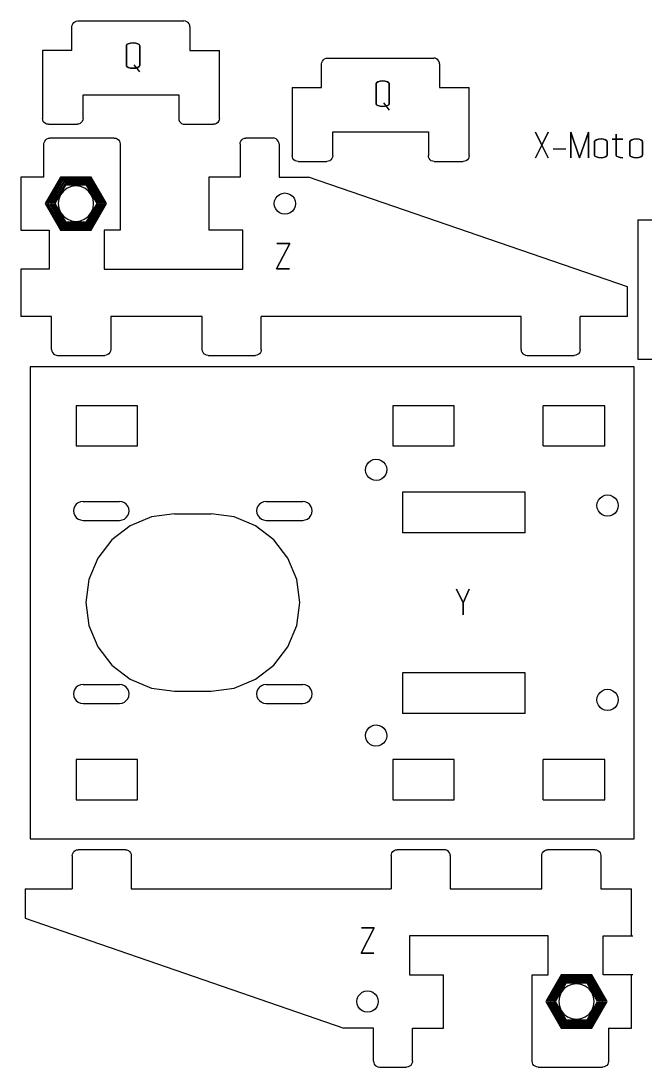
# Model space of a CAD drawing. Header units: inches. Extents: x -565 to 565, y -405 to 405.
# Drawn here: x -509.9 to -404.2, y -404.5 to -227.4 of the extents above; entities that cross this region are included whole.
import ezdxf

# ---------------------------------------------------------------- set-up
doc = ezdxf.new("R2010")
doc.units = ezdxf.units.IN
doc.header["$MEASUREMENT"] = 0

msp = doc.modelspace()

# ---------------------------------------------------------------- linework, layer by layer
for p, q in [((-501.25, -228.41), (-501.21, -228.15)), ((-501.25, -232.41), (-501.25, -228.41)), ((-501.21, -228.15), (-501.11, -227.91)), ((-501.11, -227.91), (-500.96, -227.7)), ((-500.96, -227.7), (-500.75, -227.54)), ((-500.75, -227.54), (-500.51, -227.44)), ((-500.51, -227.44), (-500.25, -227.41)), ((-500.25, -227.41), (-482.28, -227.41)), ((-482.02, -227.44), (-482.28, -227.41)), ((-481.78, -227.54), (-482.02, -227.44)), ((-481.57, -227.7), (-481.78, -227.54)), ((-481.41, -227.91), (-481.57, -227.7)), ((-481.31, -228.15), (-481.41, -227.91)), ((-481.28, -228.41), (-481.31, -228.15)), ((-481.28, -228.41), (-481.28, -232.41)), ((-492.01, -231.51), (-492.03, -231.6)), ((-492.03, -231.6), (-492.01, -231.51)), ((-492.03, -231.6), (-492.03, -234.95)), ((-492.03, -234.95), (-492.03, -231.6)), ((-491.95, -231.42), (-492.01, -231.51)), ((-492.01, -231.51), (-491.95, -231.42)), ((-491.71, -231.26), (-491.95, -231.42)), ((-491.95, -231.42), (-491.71, -231.26)), ((-491.35, -231.16), (-491.71, -231.26)), ((-491.71, -231.26), (-491.35, -231.16)), ((-490.91, -231.12), (-491.35, -231.16)), ((-491.35, -231.16), (-490.91, -231.12)), ((-490.46, -231.16), (-490.91, -231.12)), ((-490.91, -231.12), (-490.46, -231.16)), ((-490.1, -231.26), (-490.46, -231.16)), ((-490.46, -231.16), (-490.1, -231.26)), ((-489.86, -231.42), (-490.1, -231.26)), ((-490.1, -231.26), (-489.86, -231.42)), ((-489.8, -231.51), (-489.86, -231.42)), ((-489.86, -231.42), (-489.8, -231.51)), ((-489.78, -231.6), (-489.8, -231.51)), ((-489.8, -231.51), (-489.78, -231.6)), ((-489.78, -234.95), (-489.78, -231.6)), ((-489.78, -231.6), (-489.78, -234.95)), ((-506.25, -232.41), (-506.25, -243.91)), ((-501.25, -232.41), (-506.25, -232.41)), ((-481.28, -232.41), (-476.28, -232.41)), ((-476.28, -243.91), (-476.28, -232.41)), ((-458.47, -233.84), (-458.23, -233.74)), ((-458.23, -233.74), (-457.97, -233.7)), ((-457.97, -233.7), (-440, -233.7)), ((-439.74, -233.74), (-440, -233.7)), ((-439.5, -233.84), (-439.74, -233.74)), ((-492.03, -234.95), (-492.01, -235.05)), ((-492.01, -235.05), (-492.03, -234.95)), ((-492.01, -235.05), (-491.95, -235.13)), ((-491.95, -235.13), (-492.01, -235.05)), ((-491.95, -235.13), (-491.71, -235.29)), ((-491.71, -235.29), (-491.95, -235.13)), ((-491.71, -235.29), (-491.35, -235.39)), ((-491.35, -235.39), (-491.71, -235.29)), ((-491.35, -235.39), (-490.91, -235.43)), ((-490.91, -235.43), (-491.35, -235.39)), ((-490.91, -235.43), (-490.46, -235.39)), ((-490.46, -235.39), (-490.91, -235.43)), ((-490.75, -234.82), (-489.79, -236.04)), ((-490.46, -235.39), (-490.1, -235.29)), ((-490.1, -235.29), (-490.46, -235.39)), ((-490.1, -235.29), (-489.86, -235.13)), ((-489.86, -235.13), (-490.1, -235.29)), ((-489.86, -235.13), (-489.8, -235.05)), ((-489.8, -235.05), (-489.86, -235.13)), ((-489.8, -235.05), (-489.78, -234.95)), ((-489.78, -234.95), (-489.8, -235.05)), ((-458.97, -234.7), (-458.93, -234.44)), ((-458.97, -238.7), (-458.97, -234.7)), ((-458.93, -234.44), (-458.83, -234.2)), ((-458.83, -234.2), (-458.67, -234)), ((-458.67, -234), (-458.47, -233.84)), ((-439.29, -234), (-439.5, -233.84)), ((-439.13, -234.2), (-439.29, -234)), ((-439.03, -234.44), (-439.13, -234.2)), ((-439, -234.7), (-439.03, -234.44)), ((-439, -234.7), (-439, -238.7)), ((-463.97, -238.7), (-463.97, -250.2)), ((-463.97, -238.7), (-458.97, -238.7)), ((-449.74, -237.96), (-449.76, -238.05)), ((-449.76, -238.05), (-449.74, -237.96)), ((-449.76, -238.05), (-449.76, -241.4)), ((-449.76, -241.4), (-449.76, -238.05)), ((-449.68, -237.87), (-449.74, -237.96)), ((-449.74, -237.96), (-449.68, -237.87)), ((-449.44, -237.71), (-449.68, -237.87)), ((-449.68, -237.87), (-449.44, -237.71)), ((-449.08, -237.61), (-449.44, -237.71)), ((-449.44, -237.71), (-449.08, -237.61)), ((-448.64, -237.57), (-449.08, -237.61)), ((-449.08, -237.61), (-448.64, -237.57)), ((-448.2, -237.61), (-448.64, -237.57)), ((-448.64, -237.57), (-448.2, -237.61)), ((-447.83, -237.71), (-448.2, -237.61)), ((-448.2, -237.61), (-447.83, -237.71)), ((-447.59, -237.87), (-447.83, -237.71)), ((-447.83, -237.71), (-447.59, -237.87)), ((-447.53, -237.96), (-447.59, -237.87)), ((-447.59, -237.87), (-447.53, -237.96)), ((-447.51, -238.05), (-447.53, -237.96)), ((-447.53, -237.96), (-447.51, -238.05)), ((-447.51, -241.4), (-447.51, -238.05)), ((-447.51, -238.05), (-447.51, -241.4)), ((-439, -238.7), (-434, -238.7)), ((-434, -250.2), (-434, -238.7)), ((-499.38, -243.91), (-499.38, -239.91)), ((-499.38, -239.91), (-483.18, -239.91)), ((-483.18, -239.91), (-483.18, -243.91)), ((-449.76, -241.4), (-449.74, -241.5)), ((-449.74, -241.5), (-449.76, -241.4)), ((-449.74, -241.5), (-449.68, -241.59)), ((-449.68, -241.59), (-449.74, -241.5)), ((-449.68, -241.59), (-449.44, -241.74)), ((-449.44, -241.74), (-449.68, -241.59)), ((-449.44, -241.74), (-449.08, -241.85)), ((-449.08, -241.85), (-449.44, -241.74)), ((-449.08, -241.85), (-448.64, -241.88)), ((-448.64, -241.88), (-449.08, -241.85)), ((-448.64, -241.88), (-448.2, -241.85)), ((-448.2, -241.85), (-448.64, -241.88)), ((-448.48, -241.28), (-447.52, -242.49)), ((-448.2, -241.85), (-447.83, -241.74)), ((-447.83, -241.74), (-448.2, -241.85)), ((-447.83, -241.74), (-447.59, -241.59)), ((-447.59, -241.59), (-447.83, -241.74)), ((-447.59, -241.59), (-447.53, -241.5)), ((-447.53, -241.5), (-447.59, -241.59)), ((-447.53, -241.5), (-447.51, -241.4)), ((-447.51, -241.4), (-447.53, -241.5)), ((-506.21, -244.17), (-506.25, -243.91)), ((-506.11, -244.41), (-506.21, -244.17)), ((-505.96, -244.61), (-506.11, -244.41)), ((-499.51, -244.41), (-499.67, -244.61)), ((-499.41, -244.17), (-499.51, -244.41)), ((-499.38, -243.91), (-499.41, -244.17)), ((-483.18, -243.91), (-483.15, -244.17)), ((-483.15, -244.17), (-483.05, -244.41)), ((-483.05, -244.41), (-482.89, -244.61)), ((-476.41, -244.41), (-476.57, -244.61)), ((-476.31, -244.17), (-476.41, -244.41)), ((-476.28, -243.91), (-476.31, -244.17)), ((-505.75, -244.77), (-505.96, -244.61)), ((-505.51, -244.87), (-505.75, -244.77)), ((-505.25, -244.91), (-505.51, -244.87)), ((-505.25, -244.91), (-500.38, -244.91)), ((-500.12, -244.87), (-500.38, -244.91)), ((-499.88, -244.77), (-500.12, -244.87)), ((-499.67, -244.61), (-499.88, -244.77)), ((-482.89, -244.61), (-482.68, -244.77)), ((-482.68, -244.77), (-482.44, -244.87)), ((-482.44, -244.87), (-482.18, -244.91)), ((-482.18, -244.91), (-477.28, -244.91)), ((-477.02, -244.87), (-477.28, -244.91)), ((-476.78, -244.77), (-477.02, -244.87)), ((-476.57, -244.61), (-476.78, -244.77)), ((-457.1, -250.2), (-457.1, -246.2)), ((-457.1, -246.2), (-440.9, -246.2)), ((-440.9, -246.2), (-440.9, -250.2)), ((-505.99, -248.24), (-505.96, -247.98)), ((-505.96, -247.98), (-505.86, -247.74)), ((-505.86, -247.74), (-505.7, -247.53)), ((-505.7, -247.53), (-505.49, -247.37)), ((-505.49, -247.37), (-505.25, -247.27)), ((-505.25, -247.27), (-504.99, -247.24)), ((-494.08, -247.24), (-504.99, -247.24)), ((-494.08, -247.24), (-493.82, -247.27)), ((-493.82, -247.27), (-493.58, -247.37)), ((-493.58, -247.37), (-493.38, -247.53)), ((-493.38, -247.53), (-493.22, -247.74)), ((-493.22, -247.74), (-493.12, -247.98)), ((-493.12, -247.98), (-493.08, -248.24)), ((-472.79, -248.24), (-472.76, -247.98)), ((-472.76, -247.98), (-472.66, -247.74)), ((-472.66, -247.74), (-472.5, -247.53)), ((-472.5, -247.53), (-472.29, -247.37)), ((-472.29, -247.37), (-472.05, -247.27)), ((-472.05, -247.27), (-471.79, -247.24)), ((-467.19, -247.24), (-471.79, -247.24)), ((-466.94, -247.27), (-467.19, -247.24)), ((-466.69, -247.37), (-466.94, -247.27)), ((-466.49, -247.53), (-466.69, -247.37)), ((-466.33, -247.74), (-466.49, -247.53)), ((-466.23, -247.98), (-466.33, -247.74)), ((-466.19, -248.24), (-466.23, -247.98)), ((-421.68, -248.42), (-422.76, -246.26)), ((-422.76, -246.26), (-421.68, -248.42)), ((-421.68, -248.42), (-420.6, -246.26)), ((-420.6, -246.26), (-421.68, -248.42)), ((-416.77, -250.57), (-416.77, -246.26)), ((-416.77, -246.26), (-415.28, -250.57)), ((-415.28, -250.57), (-416.77, -246.26)), ((-416.77, -246.26), (-416.77, -250.57)), ((-415.28, -250.57), (-413.8, -246.26)), ((-413.8, -246.26), (-415.28, -250.57)), ((-413.8, -246.26), (-413.8, -250.57)), ((-413.8, -250.57), (-413.8, -246.26)), ((-412.77, -247.87), (-412.75, -247.77)), ((-412.75, -247.77), (-412.77, -247.87)), ((-412.77, -250.09), (-412.77, -247.87)), ((-412.77, -247.87), (-412.77, -250.09)), ((-412.75, -247.77), (-412.69, -247.69)), ((-412.69, -247.69), (-412.75, -247.77)), ((-412.69, -247.69), (-412.45, -247.53)), ((-412.45, -247.53), (-412.69, -247.69)), ((-412.45, -247.53), (-412.09, -247.42)), ((-412.09, -247.42), (-412.45, -247.53)), ((-412.09, -247.42), (-411.65, -247.39)), ((-411.65, -247.39), (-412.09, -247.42)), ((-411.65, -247.39), (-411.22, -247.43)), ((-411.22, -247.43), (-411.65, -247.39)), ((-411.22, -247.43), (-410.89, -247.54)), ((-410.89, -247.54), (-411.22, -247.43)), ((-410.89, -247.54), (-410.68, -247.7)), ((-410.68, -247.7), (-410.89, -247.54)), ((-410.68, -247.7), (-410.61, -247.87)), ((-410.61, -247.87), (-410.68, -247.7)), ((-410.61, -247.87), (-410.61, -250.09)), ((-410.61, -250.09), (-410.61, -247.87)), ((-409.1, -247.45), (-409.78, -247.45)), ((-409.78, -247.45), (-409.1, -247.45)), ((-409.1, -247.45), (-409.1, -246.59)), ((-409.1, -246.59), (-409.1, -247.45)), ((-409.1, -250.09), (-409.1, -247.45)), ((-409.1, -247.45), (-407.99, -247.45)), ((-407.99, -247.45), (-409.1, -247.45)), ((-409.1, -247.45), (-409.1, -250.09)), ((-406.78, -247.87), (-406.76, -247.77)), ((-406.76, -247.77), (-406.78, -247.87)), ((-406.78, -250.09), (-406.78, -247.87)), ((-406.78, -247.87), (-406.78, -250.09)), ((-406.76, -247.77), (-406.7, -247.69)), ((-406.7, -247.69), (-406.76, -247.77)), ((-406.7, -247.69), (-406.46, -247.53)), ((-406.46, -247.53), (-406.7, -247.69)), ((-406.46, -247.53), (-406.1, -247.42)), ((-406.1, -247.42), (-406.46, -247.53)), ((-406.1, -247.42), (-405.66, -247.39)), ((-405.66, -247.39), (-406.1, -247.42)), ((-405.66, -247.39), (-405.23, -247.43)), ((-405.23, -247.43), (-405.66, -247.39)), ((-405.23, -247.43), (-404.9, -247.54)), ((-404.9, -247.54), (-405.23, -247.43)), ((-404.9, -247.54), (-404.69, -247.7)), ((-404.69, -247.7), (-404.9, -247.54)), ((-404.69, -247.7), (-404.62, -247.87)), ((-404.62, -247.87), (-404.69, -247.7)), ((-404.62, -247.87), (-404.62, -250.09)), ((-404.62, -250.09), (-404.62, -247.87)), ((-505.99, -253.84), (-505.99, -248.24)), ((-493.08, -248.24), (-493.08, -262.84)), ((-472.79, -248.24), (-472.79, -253.84)), ((-466.19, -248.24), (-466.19, -253.84)), ((-421.68, -248.42), (-422.76, -250.57)), ((-422.76, -250.57), (-421.68, -248.42)), ((-421.68, -248.42), (-420.6, -250.57)), ((-420.6, -250.57), (-421.68, -248.42)), ((-417.64, -249.1), (-419.77, -249.1)), ((-463.93, -250.46), (-463.97, -250.2)), ((-463.83, -250.7), (-463.93, -250.46)), ((-463.67, -250.91), (-463.83, -250.7)), ((-463.47, -251.07), (-463.67, -250.91)), ((-463.23, -251.17), (-463.47, -251.07)), ((-462.97, -251.2), (-463.23, -251.17)), ((-462.97, -251.2), (-458.1, -251.2)), ((-457.84, -251.17), (-458.1, -251.2)), ((-457.6, -251.07), (-457.84, -251.17)), ((-457.39, -250.91), (-457.6, -251.07)), ((-457.23, -250.7), (-457.39, -250.91)), ((-457.13, -250.46), (-457.23, -250.7)), ((-457.1, -250.2), (-457.13, -250.46)), ((-440.86, -250.46), (-440.9, -250.2)), ((-440.76, -250.7), (-440.86, -250.46)), ((-440.61, -250.91), (-440.76, -250.7)), ((-440.4, -251.07), (-440.61, -250.91)), ((-440.16, -251.17), (-440.4, -251.07)), ((-439.9, -251.2), (-440.16, -251.17)), ((-439.9, -251.2), (-435, -251.2)), ((-434.74, -251.17), (-435, -251.2)), ((-434.5, -251.07), (-434.74, -251.17)), ((-434.29, -250.91), (-434.5, -251.07)), ((-434.13, -250.7), (-434.29, -250.91)), ((-434.03, -250.46), (-434.13, -250.7)), ((-434, -250.2), (-434.03, -250.46)), ((-412.75, -250.19), (-412.77, -250.09)), ((-412.77, -250.09), (-412.75, -250.19)), ((-412.69, -250.28), (-412.75, -250.19)), ((-412.75, -250.19), (-412.69, -250.28)), ((-412.45, -250.43), (-412.69, -250.28)), ((-412.69, -250.28), (-412.45, -250.43)), ((-412.09, -250.54), (-412.45, -250.43)), ((-412.45, -250.43), (-412.09, -250.54)), ((-411.65, -250.57), (-412.09, -250.54)), ((-412.09, -250.54), (-411.65, -250.57)), ((-411.23, -250.54), (-411.65, -250.57)), ((-411.65, -250.57), (-411.23, -250.54)), ((-410.9, -250.42), (-411.23, -250.54)), ((-411.23, -250.54), (-410.9, -250.42)), ((-410.68, -250.27), (-410.9, -250.42)), ((-410.9, -250.42), (-410.68, -250.27)), ((-410.61, -250.09), (-410.68, -250.27)), ((-410.68, -250.27), (-410.61, -250.09)), ((-409.08, -250.19), (-409.1, -250.09)), ((-409.1, -250.09), (-409.08, -250.19)), ((-409.02, -250.28), (-409.08, -250.19)), ((-409.08, -250.19), (-409.02, -250.28)), ((-408.77, -250.43), (-409.02, -250.28)), ((-409.02, -250.28), (-408.77, -250.43)), ((-408.41, -250.54), (-408.77, -250.43)), ((-408.77, -250.43), (-408.41, -250.54)), ((-407.98, -250.57), (-408.41, -250.54)), ((-408.41, -250.54), (-407.98, -250.57)), ((-406.76, -250.19), (-406.78, -250.09)), ((-406.78, -250.09), (-406.76, -250.19)), ((-406.7, -250.28), (-406.76, -250.19)), ((-406.76, -250.19), (-406.7, -250.28)), ((-406.46, -250.43), (-406.7, -250.28)), ((-406.7, -250.28), (-406.46, -250.43)), ((-406.1, -250.54), (-406.46, -250.43)), ((-406.46, -250.43), (-406.1, -250.54)), ((-405.66, -250.57), (-406.1, -250.54)), ((-406.1, -250.54), (-405.66, -250.57)), ((-405.24, -250.54), (-405.66, -250.57)), ((-405.66, -250.57), (-405.24, -250.54)), ((-404.91, -250.42), (-405.24, -250.54)), ((-405.24, -250.54), (-404.91, -250.42)), ((-404.69, -250.27), (-404.91, -250.42)), ((-404.91, -250.42), (-404.69, -250.27)), ((-404.62, -250.09), (-404.69, -250.27)), ((-404.69, -250.27), (-404.62, -250.09)), ((-505.99, -253.84), (-509.89, -253.84)), ((-509.89, -253.84), (-509.89, -262.84)), ((-503.18, -253.84), (-505.77, -258.34)), ((-503.06, -254.04), (-505.54, -258.34)), ((-502.94, -254.24), (-505.31, -258.34)), ((-502.83, -254.44), (-505.08, -258.34)), ((-502.71, -254.64), (-504.85, -258.34)), ((-502.6, -254.84), (-504.62, -258.34)), ((-502.48, -255.04), (-504.39, -258.34)), ((-497.98, -253.84), (-503.18, -253.84)), ((-498.09, -254.04), (-503.06, -254.04)), ((-498.21, -254.24), (-502.94, -254.24)), ((-498.33, -254.44), (-502.83, -254.44)), ((-498.44, -254.64), (-502.71, -254.64)), ((-498.56, -254.84), (-502.6, -254.84)), ((-498.67, -255.04), (-502.48, -255.04)), ((-496.77, -258.34), (-498.67, -255.04)), ((-496.54, -258.34), (-498.56, -254.84)), ((-496.31, -258.34), (-498.44, -254.64)), ((-496.07, -258.34), (-498.33, -254.44)), ((-495.84, -258.34), (-498.21, -254.24)), ((-495.61, -258.34), (-498.09, -254.04)), ((-495.38, -258.34), (-497.98, -253.84)), ((-472.79, -253.84), (-478.08, -253.84)), ((-478.08, -253.84), (-478.08, -262.84)), ((-466.19, -253.84), (-461.19, -253.84)), ((-407.19, -272.44), (-461.19, -253.84)), ((-502.37, -255.24), (-504.16, -258.34)), ((-503.18, -256.84), (-503.48, -257.56)), ((-502.7, -256.22), (-503.18, -256.84)), ((-502.08, -255.74), (-502.7, -256.22)), ((-498.79, -255.24), (-502.37, -255.24)), ((-501.35, -255.44), (-502.08, -255.74)), ((-500.58, -255.34), (-501.35, -255.44)), ((-499.8, -255.44), (-500.58, -255.34)), ((-499.08, -255.74), (-499.8, -255.44)), ((-498.46, -256.22), (-499.08, -255.74)), ((-497, -258.34), (-498.79, -255.24)), ((-497.98, -256.84), (-498.46, -256.22)), ((-497.68, -257.56), (-497.98, -256.84)), ((-466.47, -257.07), (-466.09, -256.78)), ((-466.09, -256.78), (-465.66, -256.6)), ((-465.66, -256.6), (-465.19, -256.54)), ((-465.19, -256.54), (-464.73, -256.6)), ((-464.73, -256.6), (-464.29, -256.78)), ((-464.29, -256.78), (-463.92, -257.07)), ((-505.77, -258.34), (-503.18, -262.84)), ((-505.54, -258.34), (-503.06, -262.64)), ((-505.31, -258.34), (-502.94, -262.44)), ((-505.08, -258.34), (-502.83, -262.24)), ((-504.85, -258.34), (-502.71, -262.04)), ((-504.62, -258.34), (-502.6, -261.84)), ((-504.39, -258.34), (-502.48, -261.64)), ((-504.16, -258.34), (-502.37, -261.44)), ((-503.48, -257.56), (-503.58, -258.34)), ((-503.58, -258.34), (-503.48, -259.12)), ((-498.79, -261.44), (-497, -258.34)), ((-498.67, -261.64), (-496.77, -258.34)), ((-498.56, -261.84), (-496.54, -258.34)), ((-498.44, -262.04), (-496.31, -258.34)), ((-498.33, -262.24), (-496.07, -258.34)), ((-498.21, -262.44), (-495.84, -258.34)), ((-498.09, -262.64), (-495.61, -258.34)), ((-497.98, -262.84), (-495.38, -258.34)), ((-497.58, -258.34), (-497.68, -257.56)), ((-497.68, -259.12), (-497.58, -258.34)), ((-466.99, -258.34), (-466.93, -257.87)), ((-466.93, -258.81), (-466.99, -258.34)), ((-466.93, -257.87), (-466.75, -257.44)), ((-466.75, -257.44), (-466.47, -257.07)), ((-463.92, -257.07), (-463.64, -257.44)), ((-463.64, -257.44), (-463.46, -257.87)), ((-463.46, -257.87), (-463.39, -258.34)), ((-463.39, -258.34), (-463.46, -258.81)), ((-503.48, -259.12), (-503.18, -259.84)), ((-503.18, -259.84), (-502.7, -260.46)), ((-498.46, -260.46), (-497.98, -259.84)), ((-497.98, -259.84), (-497.68, -259.12)), ((-466.75, -259.24), (-466.93, -258.81)), ((-466.47, -259.61), (-466.75, -259.24)), ((-466.09, -259.9), (-466.47, -259.61)), ((-465.66, -260.08), (-466.09, -259.9)), ((-465.19, -260.14), (-465.66, -260.08)), ((-464.73, -260.08), (-465.19, -260.14)), ((-464.29, -259.9), (-464.73, -260.08)), ((-463.92, -259.61), (-464.29, -259.9)), ((-463.64, -259.24), (-463.92, -259.61)), ((-463.46, -258.81), (-463.64, -259.24)), ((-502.71, -262.04), (-498.44, -262.04)), ((-502.7, -260.46), (-502.08, -260.94)), ((-502.6, -261.84), (-498.56, -261.84)), ((-502.48, -261.64), (-498.67, -261.64)), ((-502.37, -261.44), (-498.79, -261.44)), ((-502.08, -260.94), (-501.35, -261.24)), ((-501.35, -261.24), (-500.58, -261.34)), ((-500.58, -261.34), (-499.8, -261.24)), ((-499.8, -261.24), (-499.08, -260.94)), ((-499.08, -260.94), (-498.46, -260.46)), ((-405.44, -261.07), (-405.44, -284.67)), ((-405.44, -261.07), (-385.15, -261.07)), ((-509.89, -262.84), (-505.09, -262.84)), ((-505.09, -262.84), (-505.09, -269.44)), ((-503.18, -262.84), (-497.98, -262.84)), ((-503.06, -262.64), (-498.09, -262.64)), ((-502.94, -262.44), (-498.21, -262.44)), ((-502.83, -262.24), (-498.33, -262.24)), ((-493.08, -262.84), (-495.79, -262.84)), ((-495.79, -262.84), (-495.79, -269.44)), ((-472.29, -262.84), (-478.08, -262.84)), ((-472.29, -269.44), (-472.29, -262.84)), ((-464.36, -265.08), (-466.59, -269.39)), ((-466.59, -269.39), (-464.36, -265.08)), ((-464.36, -265.08), (-466.53, -265.08)), ((-466.53, -265.08), (-464.36, -265.08)), ((-505.09, -269.44), (-509.89, -269.44)), ((-509.89, -269.44), (-509.89, -277.44)), ((-495.79, -269.44), (-472.29, -269.44)), ((-466.59, -269.39), (-464.4, -269.39)), ((-464.4, -269.39), (-466.59, -269.39)), ((-407.19, -277.44), (-407.19, -272.44)), ((-504.69, -277.44), (-509.89, -277.44)), ((-504.69, -283.04), (-504.69, -277.44)), ((-479.19, -277.44), (-494.69, -277.44)), ((-494.69, -277.44), (-494.69, -283.04)), ((-479.19, -283.04), (-479.19, -277.44)), ((-469.19, -283.04), (-469.19, -277.44)), ((-425.19, -277.44), (-469.19, -277.44)), ((-425.19, -283.04), (-425.19, -277.44)), ((-415.19, -283.04), (-415.19, -277.44)), ((-407.19, -277.44), (-415.19, -277.44)), ((-504.69, -283.04), (-504.66, -283.3)), ((-504.66, -283.3), (-504.56, -283.54)), ((-494.73, -283.3), (-494.83, -283.54)), ((-494.69, -283.04), (-494.73, -283.3)), ((-479.16, -283.3), (-479.19, -283.04)), ((-479.06, -283.54), (-479.16, -283.3)), ((-469.23, -283.3), (-469.33, -283.54)), ((-469.19, -283.04), (-469.23, -283.3)), ((-425.19, -283.04), (-425.16, -283.3)), ((-425.16, -283.3), (-425.06, -283.54)), ((-415.23, -283.3), (-415.33, -283.54)), ((-415.19, -283.04), (-415.23, -283.3)), ((-504.56, -283.54), (-504.4, -283.75)), ((-504.4, -283.75), (-504.19, -283.91)), ((-504.19, -283.91), (-503.95, -284.01)), ((-503.95, -284.01), (-503.69, -284.04)), ((-503.69, -284.04), (-495.69, -284.04)), ((-495.44, -284.01), (-495.69, -284.04)), ((-495.19, -283.91), (-495.44, -284.01)), ((-494.99, -283.75), (-495.19, -283.91)), ((-494.83, -283.54), (-494.99, -283.75)), ((-478.9, -283.75), (-479.06, -283.54)), ((-478.69, -283.91), (-478.9, -283.75)), ((-478.45, -284.01), (-478.69, -283.91)), ((-478.19, -284.04), (-478.45, -284.01)), ((-478.19, -284.04), (-470.19, -284.04)), ((-469.94, -284.01), (-470.19, -284.04)), ((-469.69, -283.91), (-469.94, -284.01)), ((-469.49, -283.75), (-469.69, -283.91)), ((-469.33, -283.54), (-469.49, -283.75)), ((-425.06, -283.54), (-424.9, -283.75)), ((-424.9, -283.75), (-424.69, -283.91)), ((-424.69, -283.91), (-424.45, -284.01)), ((-424.45, -284.01), (-424.19, -284.04)), ((-424.19, -284.04), (-416.19, -284.04)), ((-415.94, -284.01), (-416.19, -284.04)), ((-415.69, -283.91), (-415.94, -284.01)), ((-415.49, -283.75), (-415.69, -283.91)), ((-415.33, -283.54), (-415.49, -283.75)), ((-405.44, -284.67), (-302.75, -284.67)), ((-406.04, -285.97), (-508.34, -285.97)), ((-508.34, -285.97), (-508.34, -365.87)), ((-406.04, -365.87), (-406.04, -285.97)), ((-500.54, -292.57), (-500.54, -299.37)), ((-490.14, -292.57), (-500.54, -292.57)), ((-490.14, -299.37), (-490.14, -292.57)), ((-436.54, -292.57), (-446.94, -292.57)), ((-446.94, -292.57), (-446.94, -299.37)), ((-436.54, -299.37), (-436.54, -292.57)), ((-421.44, -299.37), (-421.44, -292.57)), ((-411.04, -292.57), (-421.44, -292.57)), ((-411.04, -299.37), (-411.04, -292.57)), ((-500.54, -299.37), (-490.14, -299.37)), ((-446.94, -299.37), (-436.54, -299.37)), ((-421.44, -299.37), (-411.04, -299.37)), ((-451.49, -302.99), (-451.32, -302.55)), ((-451.32, -302.55), (-451.04, -302.17)), ((-451.04, -302.17), (-450.67, -301.88)), ((-450.67, -301.88), (-450.24, -301.69)), ((-450.24, -301.69), (-449.78, -301.62)), ((-449.78, -301.62), (-449.31, -301.67)), ((-449.31, -301.67), (-448.87, -301.84)), ((-448.87, -301.84), (-448.49, -302.12)), ((-448.49, -302.12), (-448.2, -302.48)), ((-448.2, -302.48), (-448.01, -302.91)), ((-451.54, -303.46), (-451.49, -302.99)), ((-451.47, -303.92), (-451.54, -303.46)), ((-451.28, -304.35), (-451.47, -303.92)), ((-450.98, -304.72), (-451.28, -304.35)), ((-448.44, -304.66), (-448.8, -304.96)), ((-448.16, -304.28), (-448.44, -304.66)), ((-447.99, -303.85), (-448.16, -304.28)), ((-448.01, -302.91), (-447.94, -303.38)), ((-447.94, -303.38), (-447.99, -303.85)), ((-450.6, -305), (-450.98, -304.72)), ((-450.16, -305.17), (-450.6, -305)), ((-449.7, -305.22), (-450.16, -305.17)), ((-449.23, -305.15), (-449.7, -305.22)), ((-448.8, -304.96), (-449.23, -305.15)), ((-424.49, -307.17), (-445.26, -307.17)), ((-445.26, -307.17), (-445.26, -314.07)), ((-424.49, -314.07), (-424.49, -307.17)), ((-412.11, -308.57), (-411.83, -308.2)), ((-411.83, -308.2), (-411.46, -307.91)), ((-411.46, -307.91), (-411.02, -307.73)), ((-411.02, -307.73), (-410.56, -307.67)), ((-410.56, -307.67), (-410.09, -307.73)), ((-410.09, -307.73), (-409.66, -307.91)), ((-409.66, -307.91), (-409.28, -308.2)), ((-409.28, -308.2), (-409, -308.57)), ((-500.93, -309.95), (-500.98, -310.37)), ((-500.77, -309.57), (-500.93, -309.95)), ((-500.51, -309.24), (-500.77, -309.57)), ((-500.18, -308.98), (-500.51, -309.24)), ((-499.8, -308.82), (-500.18, -308.98)), ((-499.38, -308.77), (-499.8, -308.82)), ((-499.38, -308.77), (-493.18, -308.77)), ((-492.77, -308.82), (-493.18, -308.77)), ((-492.38, -308.98), (-492.77, -308.82)), ((-492.05, -309.24), (-492.38, -308.98)), ((-491.8, -309.57), (-492.05, -309.24)), ((-491.64, -309.95), (-491.8, -309.57)), ((-491.58, -310.37), (-491.64, -309.95)), ((-469.93, -309.95), (-469.98, -310.37)), ((-469.77, -309.57), (-469.93, -309.95)), ((-469.51, -309.24), (-469.77, -309.57)), ((-469.18, -308.98), (-469.51, -309.24)), ((-468.8, -308.82), (-469.18, -308.98)), ((-468.38, -308.77), (-468.8, -308.82)), ((-468.38, -308.77), (-462.18, -308.77)), ((-461.77, -308.82), (-462.18, -308.77)), ((-461.38, -308.98), (-461.77, -308.82)), ((-461.05, -309.24), (-461.38, -308.98)), ((-460.8, -309.57), (-461.05, -309.24)), ((-460.64, -309.95), (-460.8, -309.57)), ((-460.58, -310.37), (-460.64, -309.95)), ((-412.36, -309.47), (-412.29, -309)), ((-412.29, -309.93), (-412.36, -309.47)), ((-412.29, -309), (-412.11, -308.57)), ((-412.11, -310.37), (-412.29, -309.93)), ((-409, -308.57), (-408.82, -309)), ((-408.82, -309.93), (-409, -310.37)), ((-408.82, -309), (-408.76, -309.47)), ((-408.76, -309.47), (-408.82, -309.93)), ((-500.98, -310.37), (-500.93, -310.78)), ((-500.93, -310.78), (-500.77, -311.17)), ((-500.77, -311.17), (-500.51, -311.5)), ((-500.51, -311.5), (-500.18, -311.75)), ((-500.18, -311.75), (-499.8, -311.91)), ((-492.77, -311.91), (-492.38, -311.75)), ((-492.38, -311.75), (-492.05, -311.5)), ((-492.05, -311.5), (-491.8, -311.17)), ((-491.8, -311.17), (-491.64, -310.78)), ((-491.64, -310.78), (-491.58, -310.37)), ((-487.76, -311.38), (-491.38, -312.88)), ((-483.88, -310.87), (-487.76, -311.38)), ((-483.88, -310.87), (-477.68, -310.87)), ((-473.8, -311.38), (-477.68, -310.87)), ((-470.18, -312.88), (-473.8, -311.38)), ((-469.98, -310.37), (-469.93, -310.78)), ((-469.93, -310.78), (-469.77, -311.17)), ((-469.77, -311.17), (-469.51, -311.5)), ((-469.51, -311.5), (-469.18, -311.75)), ((-469.18, -311.75), (-468.8, -311.91)), ((-461.77, -311.91), (-461.38, -311.75)), ((-461.38, -311.75), (-461.05, -311.5)), ((-461.05, -311.5), (-460.8, -311.17)), ((-460.8, -311.17), (-460.64, -310.78)), ((-460.64, -310.78), (-460.58, -310.37)), ((-411.83, -310.74), (-412.11, -310.37)), ((-411.46, -311.03), (-411.83, -310.74)), ((-411.02, -311.21), (-411.46, -311.03)), ((-410.56, -311.27), (-411.02, -311.21)), ((-410.09, -311.21), (-410.56, -311.27)), ((-409.66, -311.03), (-410.09, -311.21)), ((-409.28, -310.74), (-409.66, -311.03)), ((-409, -310.37), (-409.28, -310.74)), ((-499.8, -311.91), (-499.38, -311.97)), ((-499.38, -311.97), (-493.18, -311.97)), ((-491.38, -312.88), (-494.49, -315.26)), ((-493.18, -311.97), (-492.77, -311.91)), ((-467.07, -315.26), (-470.18, -312.88)), ((-468.8, -311.91), (-468.38, -311.97)), ((-468.38, -311.97), (-462.18, -311.97)), ((-462.18, -311.97), (-461.77, -311.91)), ((-494.49, -315.26), (-496.87, -318.37)), ((-464.69, -318.37), (-467.07, -315.26)), ((-424.49, -314.07), (-445.26, -314.07)), ((-496.87, -318.37), (-498.37, -321.99)), ((-463.19, -321.99), (-464.69, -318.37)), ((-498.37, -321.99), (-498.88, -325.87)), ((-462.68, -325.87), (-463.19, -321.99)), ((-435.03, -325.93), (-436.11, -323.64)), ((-436.11, -323.64), (-435.03, -325.93)), ((-435.03, -325.93), (-433.97, -323.64)), ((-433.97, -323.64), (-435.03, -325.93)), ((-498.88, -325.87), (-498.37, -329.75)), ((-463.19, -329.75), (-462.68, -325.87)), ((-435.03, -327.95), (-435.03, -325.93)), ((-435.03, -325.93), (-435.03, -327.95)), ((-498.37, -329.75), (-496.87, -333.37)), ((-464.69, -333.37), (-463.19, -329.75)), ((-496.87, -333.37), (-494.49, -336.48)), ((-467.07, -336.48), (-464.69, -333.37)), ((-494.49, -336.48), (-491.38, -338.86)), ((-470.18, -338.86), (-467.07, -336.48)), ((-424.49, -337.77), (-445.26, -337.77)), ((-445.26, -337.77), (-445.26, -344.67)), ((-424.49, -344.67), (-424.49, -337.77)), ((-500.18, -339.98), (-500.51, -340.24)), ((-499.8, -339.82), (-500.18, -339.98)), ((-499.38, -339.77), (-499.8, -339.82)), ((-499.38, -339.77), (-493.18, -339.77)), ((-492.77, -339.82), (-493.18, -339.77)), ((-492.38, -339.98), (-492.77, -339.82)), ((-492.05, -340.24), (-492.38, -339.98)), ((-491.38, -338.86), (-487.76, -340.36)), ((-473.8, -340.36), (-470.18, -338.86)), ((-469.18, -339.98), (-469.51, -340.24)), ((-468.8, -339.82), (-469.18, -339.98)), ((-468.38, -339.77), (-468.8, -339.82)), ((-468.38, -339.77), (-462.18, -339.77)), ((-461.77, -339.82), (-462.18, -339.77)), ((-461.38, -339.98), (-461.77, -339.82)), ((-461.05, -340.24), (-461.38, -339.98)), ((-500.93, -340.95), (-500.98, -341.37)), ((-500.98, -341.37), (-500.93, -341.78)), ((-500.77, -340.57), (-500.93, -340.95)), ((-500.93, -341.78), (-500.77, -342.17)), ((-500.51, -340.24), (-500.77, -340.57)), ((-491.8, -340.57), (-492.05, -340.24)), ((-491.64, -340.95), (-491.8, -340.57)), ((-491.8, -342.17), (-491.64, -341.78)), ((-491.58, -341.37), (-491.64, -340.95)), ((-491.64, -341.78), (-491.58, -341.37)), ((-487.76, -340.36), (-483.88, -340.87)), ((-483.88, -340.87), (-477.68, -340.87)), ((-477.68, -340.87), (-473.8, -340.36)), ((-469.93, -340.95), (-469.98, -341.37)), ((-469.98, -341.37), (-469.93, -341.78)), ((-469.77, -340.57), (-469.93, -340.95)), ((-469.93, -341.78), (-469.77, -342.17)), ((-469.51, -340.24), (-469.77, -340.57)), ((-460.8, -340.57), (-461.05, -340.24)), ((-460.64, -340.95), (-460.8, -340.57)), ((-460.8, -342.17), (-460.64, -341.78)), ((-460.58, -341.37), (-460.64, -340.95)), ((-460.64, -341.78), (-460.58, -341.37)), ((-412.29, -341.9), (-412.11, -341.47)), ((-412.11, -341.47), (-411.83, -341.1)), ((-411.83, -341.1), (-411.46, -340.81)), ((-411.46, -340.81), (-411.02, -340.63)), ((-411.02, -340.63), (-410.56, -340.57)), ((-410.56, -340.57), (-410.09, -340.63)), ((-410.09, -340.63), (-409.66, -340.81)), ((-409.66, -340.81), (-409.28, -341.1)), ((-409.28, -341.1), (-409, -341.47)), ((-409, -341.47), (-408.82, -341.9)), ((-500.77, -342.17), (-500.51, -342.5)), ((-500.51, -342.5), (-500.18, -342.75)), ((-500.18, -342.75), (-499.8, -342.91)), ((-499.8, -342.91), (-499.38, -342.97)), ((-499.38, -342.97), (-493.18, -342.97)), ((-493.18, -342.97), (-492.77, -342.91)), ((-492.77, -342.91), (-492.38, -342.75)), ((-492.38, -342.75), (-492.05, -342.5)), ((-492.05, -342.5), (-491.8, -342.17)), ((-469.77, -342.17), (-469.51, -342.5)), ((-469.51, -342.5), (-469.18, -342.75)), ((-469.18, -342.75), (-468.8, -342.91)), ((-468.8, -342.91), (-468.38, -342.97)), ((-468.38, -342.97), (-462.18, -342.97)), ((-462.18, -342.97), (-461.77, -342.91)), ((-461.77, -342.91), (-461.38, -342.75)), ((-461.38, -342.75), (-461.05, -342.5)), ((-461.05, -342.5), (-460.8, -342.17)), ((-412.36, -342.37), (-412.29, -341.9)), ((-412.29, -342.83), (-412.36, -342.37)), ((-412.11, -343.27), (-412.29, -342.83)), ((-411.83, -343.64), (-412.11, -343.27)), ((-409, -343.27), (-409.28, -343.64)), ((-408.82, -342.83), (-409, -343.27)), ((-408.82, -341.9), (-408.76, -342.37)), ((-408.76, -342.37), (-408.82, -342.83)), ((-424.49, -344.67), (-445.26, -344.67)), ((-411.46, -343.93), (-411.83, -343.64)), ((-411.02, -344.11), (-411.46, -343.93)), ((-410.56, -344.17), (-411.02, -344.11)), ((-410.09, -344.11), (-410.56, -344.17)), ((-409.66, -343.93), (-410.09, -344.11)), ((-409.28, -343.64), (-409.66, -343.93)), ((-451.28, -347.48), (-450.98, -347.12)), ((-450.98, -347.12), (-450.6, -346.84)), ((-450.6, -346.84), (-450.16, -346.67)), ((-450.16, -346.67), (-449.7, -346.62)), ((-449.7, -346.62), (-449.23, -346.69)), ((-449.23, -346.69), (-448.8, -346.88)), ((-448.8, -346.88), (-448.44, -347.17)), ((-448.44, -347.17), (-448.16, -347.55)), ((-451.54, -348.38), (-451.47, -347.91)), ((-451.49, -348.85), (-451.54, -348.38)), ((-451.32, -349.28), (-451.49, -348.85)), ((-451.47, -347.91), (-451.28, -347.48)), ((-448.01, -348.92), (-448.2, -349.35)), ((-448.16, -347.55), (-447.99, -347.99)), ((-447.94, -348.46), (-448.01, -348.92)), ((-447.99, -347.99), (-447.94, -348.46)), ((-451.04, -349.66), (-451.32, -349.28)), ((-450.67, -349.96), (-451.04, -349.66)), ((-450.24, -350.15), (-450.67, -349.96)), ((-449.78, -350.22), (-450.24, -350.15)), ((-449.31, -350.17), (-449.78, -350.22)), ((-448.87, -350), (-449.31, -350.17)), ((-448.49, -349.72), (-448.87, -350)), ((-448.2, -349.35), (-448.49, -349.72)), ((-490.14, -352.47), (-500.54, -352.47)), ((-500.54, -352.47), (-500.54, -359.27)), ((-490.14, -359.27), (-490.14, -352.47)), ((-436.54, -352.47), (-446.94, -352.47)), ((-446.94, -352.47), (-446.94, -359.27)), ((-436.54, -359.27), (-436.54, -352.47)), ((-421.44, -359.27), (-421.44, -352.47)), ((-411.04, -352.47), (-421.44, -352.47)), ((-411.04, -359.27), (-411.04, -352.47)), ((-500.54, -359.27), (-490.14, -359.27)), ((-446.94, -359.27), (-436.54, -359.27)), ((-421.44, -359.27), (-411.04, -359.27)), ((-508.34, -365.87), (-406.04, -365.87)), ((-501.16, -368.48), (-501.06, -368.24)), ((-501.06, -368.24), (-500.91, -368.03)), ((-500.91, -368.03), (-500.7, -367.87)), ((-500.7, -367.87), (-500.46, -367.77)), ((-500.46, -367.77), (-500.2, -367.74)), ((-492.2, -367.74), (-500.2, -367.74)), ((-492.2, -367.74), (-491.94, -367.77)), ((-491.94, -367.77), (-491.7, -367.87)), ((-491.7, -367.87), (-491.49, -368.03)), ((-491.49, -368.03), (-491.33, -368.24)), ((-491.33, -368.24), (-491.23, -368.48)), ((-447.16, -368.48), (-447.06, -368.24)), ((-447.06, -368.24), (-446.91, -368.03)), ((-446.91, -368.03), (-446.7, -367.87)), ((-446.7, -367.87), (-446.46, -367.77)), ((-446.46, -367.77), (-446.2, -367.74)), ((-438.2, -367.74), (-446.2, -367.74)), ((-437.94, -367.77), (-438.2, -367.74)), ((-437.7, -367.87), (-437.94, -367.77)), ((-437.49, -368.03), (-437.7, -367.87)), ((-437.33, -368.24), (-437.49, -368.03)), ((-437.23, -368.48), (-437.33, -368.24)), ((-421.66, -368.48), (-421.56, -368.24)), ((-421.56, -368.24), (-421.41, -368.03)), ((-421.41, -368.03), (-421.2, -367.87)), ((-421.2, -367.87), (-420.96, -367.77)), ((-420.96, -367.77), (-420.7, -367.74)), ((-412.7, -367.74), (-420.7, -367.74)), ((-412.7, -367.74), (-412.44, -367.77)), ((-412.44, -367.77), (-412.2, -367.87)), ((-412.2, -367.87), (-411.99, -368.03)), ((-411.99, -368.03), (-411.83, -368.24)), ((-411.83, -368.24), (-411.73, -368.48)), ((-501.2, -368.74), (-501.16, -368.48)), ((-501.2, -368.74), (-501.2, -374.34)), ((-491.23, -368.48), (-491.2, -368.74)), ((-491.2, -368.74), (-491.2, -374.34)), ((-447.2, -368.74), (-447.16, -368.48)), ((-447.2, -368.74), (-447.2, -374.34)), ((-437.2, -368.74), (-437.23, -368.48)), ((-437.2, -368.74), (-437.2, -374.34)), ((-421.7, -368.74), (-421.66, -368.48)), ((-421.7, -374.34), (-421.7, -368.74)), ((-411.73, -368.48), (-411.7, -368.74)), ((-411.7, -368.74), (-411.7, -374.34)), ((-509.2, -374.34), (-509.2, -379.34)), ((-509.2, -374.34), (-501.2, -374.34)), ((-491.2, -374.34), (-447.2, -374.34)), ((-437.2, -374.34), (-421.7, -374.34)), ((-411.7, -374.34), (-406.5, -374.34)), ((-406.5, -382.34), (-406.5, -374.34)), ((-509.2, -379.34), (-455.2, -397.94)), ((-452.28, -385.26), (-450.05, -380.95)), ((-450.05, -380.95), (-452.28, -385.26)), ((-450.05, -380.95), (-452.24, -380.95)), ((-452.24, -380.95), (-450.05, -380.95)), ((-444.1, -382.34), (-444.1, -388.94)), ((-420.6, -382.34), (-444.1, -382.34)), ((-420.6, -388.94), (-420.6, -382.34)), ((-411.3, -388.94), (-411.3, -382.34)), ((-411.3, -382.34), (-406.5, -382.34)), ((-406.5, -382.34), (-406.3, -382.34)), ((-452.28, -385.26), (-450.11, -385.26)), ((-450.11, -385.26), (-452.28, -385.26)), ((-444.1, -388.94), (-438.32, -388.94)), ((-438.32, -397.94), (-438.32, -388.94)), ((-423.31, -403.54), (-423.31, -388.94)), ((-423.31, -388.94), (-420.6, -388.94)), ((-418.41, -388.94), (-421.01, -393.44)), ((-418.3, -389.14), (-420.78, -393.44)), ((-418.18, -389.34), (-420.55, -393.44)), ((-418.07, -389.54), (-420.32, -393.44)), ((-413.22, -388.94), (-418.41, -388.94)), ((-413.33, -389.14), (-418.3, -389.14)), ((-413.45, -389.34), (-418.18, -389.34)), ((-413.56, -389.54), (-418.07, -389.54)), ((-411.31, -393.44), (-413.56, -389.54)), ((-411.08, -393.44), (-413.45, -389.34)), ((-410.85, -393.44), (-413.33, -389.14)), ((-410.62, -393.44), (-413.22, -388.94)), ((-406.5, -388.94), (-411.3, -388.94)), ((-406.5, -397.94), (-406.5, -388.94)), ((-406.3, -388.94), (-406.5, -388.94)), ((-417.95, -389.74), (-420.09, -393.44)), ((-417.84, -389.94), (-419.86, -393.44)), ((-417.72, -390.14), (-419.63, -393.44)), ((-417.61, -390.34), (-419.4, -393.44)), ((-417.94, -391.32), (-418.41, -391.94)), ((-413.68, -389.74), (-417.95, -389.74)), ((-417.32, -390.84), (-417.94, -391.32)), ((-413.8, -389.94), (-417.84, -389.94)), ((-413.91, -390.14), (-417.72, -390.14)), ((-414.03, -390.34), (-417.61, -390.34)), ((-416.59, -390.54), (-417.32, -390.84)), ((-415.82, -390.44), (-416.59, -390.54)), ((-415.04, -390.54), (-415.82, -390.44)), ((-414.32, -390.84), (-415.04, -390.54)), ((-413.69, -391.32), (-414.32, -390.84)), ((-412.24, -393.44), (-414.03, -390.34)), ((-412.01, -393.44), (-413.91, -390.14)), ((-411.77, -393.44), (-413.8, -389.94)), ((-413.22, -391.94), (-413.69, -391.32)), ((-411.54, -393.44), (-413.68, -389.74)), ((-453, -393.44), (-452.94, -392.98)), ((-452.94, -392.98), (-452.76, -392.54)), ((-452.76, -392.54), (-452.47, -392.17)), ((-452.47, -392.17), (-452.1, -391.88)), ((-452.1, -391.88), (-451.66, -391.7)), ((-451.66, -391.7), (-451.2, -391.64)), ((-451.2, -391.64), (-450.73, -391.7)), ((-450.73, -391.7), (-450.3, -391.88)), ((-450.3, -391.88), (-449.93, -392.17)), ((-449.93, -392.17), (-449.64, -392.54)), ((-449.64, -392.54), (-449.46, -392.98)), ((-449.46, -392.98), (-449.4, -393.44)), ((-418.71, -392.66), (-418.82, -393.44)), ((-418.41, -391.94), (-418.71, -392.66)), ((-412.92, -392.66), (-413.22, -391.94)), ((-412.82, -393.44), (-412.92, -392.66)), ((-452.94, -393.91), (-453, -393.44)), ((-452.76, -394.34), (-452.94, -393.91)), ((-452.47, -394.71), (-452.76, -394.34)), ((-452.1, -395), (-452.47, -394.71)), ((-451.66, -395.18), (-452.1, -395)), ((-450.3, -395), (-450.73, -395.18)), ((-449.93, -394.71), (-450.3, -395)), ((-449.64, -394.34), (-449.93, -394.71)), ((-449.46, -393.91), (-449.64, -394.34)), ((-449.4, -393.44), (-449.46, -393.91)), ((-421.01, -393.44), (-418.41, -397.94)), ((-420.78, -393.44), (-418.3, -397.74)), ((-420.55, -393.44), (-418.18, -397.54)), ((-420.32, -393.44), (-418.07, -397.34)), ((-420.09, -393.44), (-417.95, -397.14)), ((-419.86, -393.44), (-417.84, -396.94)), ((-419.63, -393.44), (-417.72, -396.74)), ((-419.4, -393.44), (-417.61, -396.54)), ((-418.82, -393.44), (-418.71, -394.22)), ((-418.71, -394.22), (-418.41, -394.94)), ((-418.41, -394.94), (-417.94, -395.56)), ((-414.03, -396.54), (-412.24, -393.44)), ((-413.91, -396.74), (-412.01, -393.44)), ((-413.8, -396.94), (-411.77, -393.44)), ((-413.69, -395.56), (-413.22, -394.94)), ((-413.68, -397.14), (-411.54, -393.44)), ((-413.56, -397.34), (-411.31, -393.44)), ((-413.45, -397.54), (-411.08, -393.44)), ((-413.33, -397.74), (-410.85, -393.44)), ((-413.22, -397.94), (-410.62, -393.44)), ((-413.22, -394.94), (-412.92, -394.22)), ((-412.92, -394.22), (-412.82, -393.44)), ((-451.2, -395.24), (-451.66, -395.18)), ((-450.73, -395.18), (-451.2, -395.24)), ((-417.94, -395.56), (-417.32, -396.04)), ((-417.72, -396.74), (-413.91, -396.74)), ((-417.61, -396.54), (-414.03, -396.54)), ((-417.32, -396.04), (-416.59, -396.34)), ((-416.59, -396.34), (-415.82, -396.44)), ((-415.82, -396.44), (-415.04, -396.34)), ((-415.04, -396.34), (-414.32, -396.04)), ((-414.32, -396.04), (-413.69, -395.56)), ((-450.2, -397.94), (-455.2, -397.94)), ((-450.2, -403.54), (-450.2, -397.94)), ((-443.6, -397.94), (-438.32, -397.94)), ((-443.6, -403.54), (-443.6, -397.94)), ((-418.41, -397.94), (-413.22, -397.94)), ((-418.3, -397.74), (-413.33, -397.74)), ((-418.18, -397.54), (-413.45, -397.54)), ((-418.07, -397.34), (-413.56, -397.34)), ((-417.95, -397.14), (-413.68, -397.14)), ((-417.84, -396.94), (-413.8, -396.94)), ((-410.4, -397.94), (-410.4, -403.54)), ((-410.4, -397.94), (-406.5, -397.94)), ((-450.2, -403.54), (-450.16, -403.8)), ((-450.16, -403.8), (-450.06, -404.04)), ((-443.63, -403.8), (-443.73, -404.04)), ((-443.6, -403.54), (-443.63, -403.8)), ((-423.28, -403.8), (-423.31, -403.54)), ((-423.18, -404.04), (-423.28, -403.8)), ((-410.43, -403.8), (-410.53, -404.04)), ((-410.4, -403.54), (-410.43, -403.8)), ((-450.06, -404.04), (-449.91, -404.25)), ((-449.91, -404.25), (-449.7, -404.41)), ((-449.7, -404.41), (-449.46, -404.51)), ((-449.46, -404.51), (-449.2, -404.54)), ((-449.2, -404.54), (-444.6, -404.54)), ((-444.34, -404.51), (-444.6, -404.54)), ((-444.1, -404.41), (-444.34, -404.51)), ((-443.89, -404.25), (-444.1, -404.41)), ((-443.73, -404.04), (-443.89, -404.25)), ((-423.02, -404.25), (-423.18, -404.04)), ((-422.81, -404.41), (-423.02, -404.25)), ((-422.57, -404.51), (-422.81, -404.41)), ((-422.31, -404.54), (-422.57, -404.51)), ((-422.31, -404.54), (-411.4, -404.54)), ((-411.14, -404.51), (-411.4, -404.54)), ((-410.9, -404.41), (-411.14, -404.51)), ((-410.69, -404.25), (-410.9, -404.41)), ((-410.53, -404.04), (-410.69, -404.25))]:
    msp.add_line(p, q)

doc.saveas('drawing.dxf')
